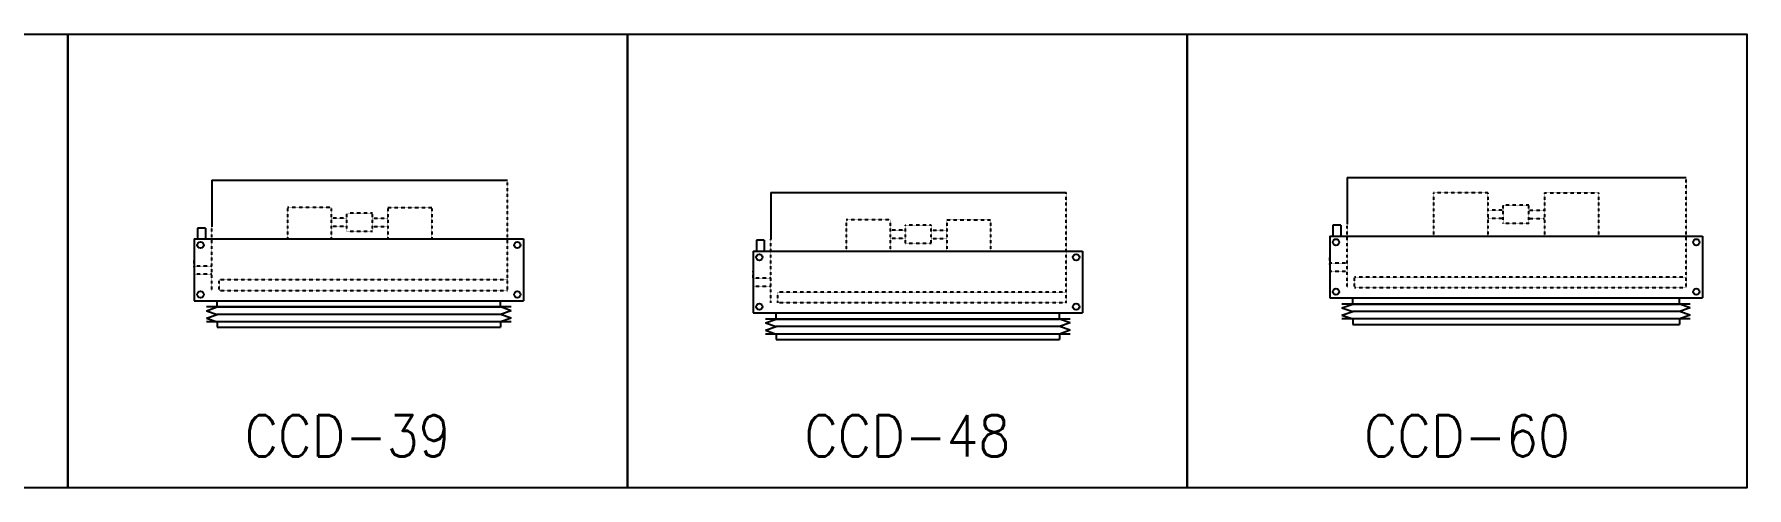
# Model space of a CAD drawing. Header units: millimetres. Extents: x 231894 to 495193, y 184583 to 303652.
# Drawn here: x 469474 to 477744, y 221587 to 223780 of the extents above; entities that cross this region are included whole.
import ezdxf
from ezdxf.enums import TextEntityAlignment as Align

# ---------------------------------------------------------------- set-up
doc = ezdxf.new("R2010")
doc.units = ezdxf.units.MM
doc.linetypes.add('DSH1', pattern=[0.101, 0.067, -0.034])
doc.layers.get('0').update_dxf_attribs({"color": 254})
doc.layers.add('F-TEXT', color=2, linetype='Continuous')
doc.layers.add('MEQUIP', color=2, linetype='Continuous')
doc.styles.add('QC-SEC', font='romans.shx')

# ---------------------------------------------------------------- blocks, each defined once
blk = doc.blocks.new('A$C66BB428B')
at = {"layer": 'MEQUIP', "color": 1}
for p, q in [((-815.4, 710.2), (-815.4, 485.2)), ((-815.4, 710.2), (821.9, 710.2)), ((-900, 427.3), (900, 427.3)), ((-900, 427.3), (-900, 128.2)), ((-884.6, 479.2), (-884.6, 427.3)), ((-846.3, 479.2), (-884.6, 479.2)), ((-846.3, 479.2), (-846.3, 427.3)), ((900, 427.3), (900, 128.2)), ((-900, 128.2), (900, 128.2)), ((-841.1, 79.9), (-788.8, 97.8)), ((841.1, 97.8), (-841.1, 97.8)), ((-788.8, 97.8), (-788.8, 128.2)), ((-788.8, 97.8), (788.8, 97.8)), ((788.8, 97.8), (788.8, 128.2)), ((841.1, 79.9), (788.8, 97.8)), ((-841.1, 79.9), (-788.8, 62.1)), ((-841.1, 44.2), (-788.8, 62.1)), ((-841.1, 44.2), (-788.8, 26.3)), ((841.1, 26.3), (-841.1, 26.3)), ((788.8, 62.1), (-788.8, 62.1)), ((-788.8, 26.3), (-788.8, 0)), ((-788.8, 0), (788.8, 0)), ((841.1, 79.9), (788.8, 62.1)), ((841.1, 44.2), (788.8, 62.1)), ((841.1, 44.2), (788.8, 26.3)), ((788.8, 26.3), (788.8, 0))]:
    blk.add_line(p, q, dxfattribs=at)
at = {"layer": 'MEQUIP', "color": 1, "linetype": 'DSH1'}
for p, q in [((821.9, 176.6), (821.9, 710.2)), ((-136.8, 635.9), (-398.4, 635.9)), ((-398.4, 635.9), (-398.4, 427.3)), ((-136.8, 635.9), (-136.8, 427.3)), ((136.8, 635.9), (398.4, 635.9)), ((136.8, 635.9), (136.8, 427.3)), ((398.4, 635.9), (398.4, 427.3)), ((-61.8, 551.7), (-136.8, 551.7)), ((-61.8, 511.5), (-136.8, 511.5)), ((-61.8, 487.1), (-61.8, 576.1)), ((61.8, 576.1), (-61.8, 576.1)), ((61.8, 487.1), (61.8, 576.1)), ((61.8, 551.7), (136.8, 551.7)), ((61.8, 511.5), (136.8, 511.5)), ((136.8, 527.9), (136.8, 527.9)), ((-815.4, 176.6), (-815.4, 485.2)), ((61.8, 487.1), (-61.8, 487.1)), ((-900, 290.1), (-900, 329.6)), ((-815.4, 296), (-900, 296)), ((-815.4, 256.5), (-900, 256.5)), ((821.9, 229.1), (-780.3, 229.1)), ((-780.3, 176.6), (-780.3, 229.1)), ((821.9, 176.6), (-780.3, 176.6))]:
    blk.add_line(p, q, dxfattribs=at)
at = {"layer": 'MEQUIP', "color": 1}
for centre in [(-870, 397.3), (870, 397.3), (-870, 158.2), (870, 158.2)]:
    blk.add_circle(centre, 15.4, dxfattribs=at)
blk = doc.blocks.new('A$C5D037A5A')
at = {"layer": 'MEQUIP', "color": 1}
for p, q in [((-710.4, 710.2), (-710.4, 485.2)), ((-710.4, 710.2), (716.9, 710.2)), ((-795, 427.3), (795, 427.3)), ((-795, 427.3), (-795, 128.2)), ((-779.6, 479.2), (-779.6, 427.3)), ((-741.3, 479.2), (-779.6, 479.2)), ((-741.3, 479.2), (-741.3, 427.3)), ((795, 427.3), (795, 128.2)), ((-795, 128.2), (795, 128.2)), ((-736.1, 79.9), (-683.8, 97.8)), ((736.1, 97.8), (-736.1, 97.8)), ((-683.8, 97.8), (-683.8, 128.2)), ((-683.8, 97.8), (683.8, 97.8)), ((683.8, 97.8), (683.8, 128.2)), ((736.1, 79.9), (683.8, 97.8)), ((-736.1, 79.9), (-683.8, 62.1)), ((-736.1, 44.2), (-683.8, 62.1)), ((-736.1, 44.2), (-683.8, 26.3)), ((736.1, 26.3), (-736.1, 26.3)), ((683.8, 62.1), (-683.8, 62.1)), ((-683.8, 26.3), (-683.8, 0)), ((-683.8, 0), (683.8, 0)), ((736.1, 79.9), (683.8, 62.1)), ((736.1, 44.2), (683.8, 62.1)), ((736.1, 44.2), (683.8, 26.3)), ((683.8, 26.3), (683.8, 0))]:
    blk.add_line(p, q, dxfattribs=at)
at = {"layer": 'MEQUIP', "color": 1, "linetype": 'DSH1'}
for p, q in [((716.9, 176.6), (716.9, 710.2)), ((-133.6, 578.2), (-345.1, 578.2)), ((-345.1, 578.2), (-345.1, 427.3)), ((-133.6, 578.2), (-133.6, 427.3)), ((-58.6, 527.9), (-133.6, 527.9)), ((-58.6, 463.3), (-58.6, 552.2)), ((65.1, 552.2), (-58.6, 552.2)), ((65.1, 463.3), (65.1, 552.2)), ((65.1, 527.9), (140.1, 527.9)), ((140.1, 578.2), (351.6, 578.2)), ((140.1, 578.2), (140.1, 427.3)), ((351.6, 578.2), (351.6, 427.3)), ((-710.4, 176.6), (-710.4, 485.2)), ((-58.6, 487.6), (-133.6, 487.6)), ((65.1, 463.3), (-58.6, 463.3)), ((65.1, 487.6), (140.1, 487.6)), ((-795, 290.1), (-795, 329.6)), ((-710.4, 296), (-795, 296)), ((-710.4, 256.5), (-795, 256.5)), ((716.9, 229.1), (-675.3, 229.1)), ((-675.3, 176.6), (-675.3, 229.1)), ((716.9, 176.6), (-675.3, 176.6))]:
    blk.add_line(p, q, dxfattribs=at)
at = {"layer": 'MEQUIP', "color": 1}
for centre in [(-765, 397.3), (765, 397.3), (-765, 158.2), (765, 158.2)]:
    blk.add_circle(centre, 15.4, dxfattribs=at)
blk = doc.blocks.new('A$C767D4509')
at = {"layer": 'MEQUIP', "color": 1}
for p, q in [((-710.4, 710.2), (-710.4, 485.2)), ((-710.4, 710.2), (716.9, 710.2)), ((-795, 427.3), (795, 427.3)), ((-795, 427.3), (-795, 128.2)), ((-779.6, 479.2), (-779.6, 427.3)), ((-741.3, 479.2), (-779.6, 479.2)), ((-741.3, 479.2), (-741.3, 427.3)), ((795, 427.3), (795, 128.2)), ((-795, 128.2), (795, 128.2)), ((-736.1, 79.9), (-683.8, 97.8)), ((736.1, 97.8), (-736.1, 97.8)), ((-683.8, 97.8), (-683.8, 128.2)), ((-683.8, 97.8), (683.8, 97.8)), ((683.8, 97.8), (683.8, 128.2)), ((736.1, 79.9), (683.8, 97.8)), ((-736.1, 79.9), (-683.8, 62.1)), ((-736.1, 44.2), (-683.8, 62.1)), ((-736.1, 44.2), (-683.8, 26.3)), ((736.1, 26.3), (-736.1, 26.3)), ((683.8, 62.1), (-683.8, 62.1)), ((-683.8, 26.3), (-683.8, 0)), ((-683.8, 0), (683.8, 0)), ((736.1, 79.9), (683.8, 62.1)), ((736.1, 44.2), (683.8, 62.1)), ((736.1, 44.2), (683.8, 26.3)), ((683.8, 26.3), (683.8, 0))]:
    blk.add_line(p, q, dxfattribs=at)
at = {"layer": 'MEQUIP', "color": 1, "linetype": 'DSH1'}
for p, q in [((716.9, 176.6), (716.9, 710.2)), ((-133.6, 578.2), (-345.1, 578.2)), ((-345.1, 578.2), (-345.1, 427.3)), ((-133.6, 578.2), (-133.6, 427.3)), ((-58.6, 527.9), (-133.6, 527.9)), ((-58.6, 463.3), (-58.6, 552.2)), ((65.1, 552.2), (-58.6, 552.2)), ((65.1, 463.3), (65.1, 552.2)), ((65.1, 527.9), (140.1, 527.9)), ((140.1, 578.2), (351.6, 578.2)), ((140.1, 578.2), (140.1, 427.3)), ((351.6, 578.2), (351.6, 427.3)), ((-710.4, 176.6), (-710.4, 485.2)), ((-58.6, 487.6), (-133.6, 487.6)), ((65.1, 463.3), (-58.6, 463.3)), ((65.1, 487.6), (140.1, 487.6)), ((-795, 290.1), (-795, 329.6)), ((-710.4, 296), (-795, 296)), ((-710.4, 256.5), (-795, 256.5)), ((716.9, 229.1), (-675.3, 229.1)), ((-675.3, 176.6), (-675.3, 229.1)), ((716.9, 176.6), (-675.3, 176.6))]:
    blk.add_line(p, q, dxfattribs=at)
at = {"layer": 'MEQUIP', "color": 1}
for centre in [(-765, 397.3), (765, 397.3), (-765, 158.2), (765, 158.2)]:
    blk.add_circle(centre, 15.4, dxfattribs=at)

msp = doc.modelspace()

# ---------------------------------------------------------------- linework, layer by layer
at = {"color": 4}
for points in [[(466933, 223779.7), (469635.7, 223779.7), (469635.7, 221586.9), (466933, 221586.9)], [(469635.7, 223779.7), (472338.4, 223779.7), (472338.4, 221586.9), (469635.7, 221586.9)], [(472338.4, 223779.7), (475041.1, 223779.7), (475041.1, 221586.9), (472338.4, 221586.9)], [(475041.1, 223779.7), (477743.8, 223779.7), (477743.8, 221586.9), (475041.1, 221586.9)]]:
    msp.add_lwpolyline(points, close=True, dxfattribs=at)

# ---------------------------------------------------------------- block references
at = {"layer": 'MEQUIP', "color": 4}
for name, p in [('A$C5D037A5A', (471041.4, 222363.1)), ('A$C66BB428B', (476630, 222376.8)), ('A$C767D4509', (473740.4, 222304))]:
    msp.add_blockref(name, p, dxfattribs=at)

# ---------------------------------------------------------------- texts
at = {"layer": 'F-TEXT', "style": 'QC-SEC', "width": 0.9}
for s, p in [('CCD-39', (470987, 221838.4)), ('CCD-48', (473689.7, 221838.4)), ('CCD-60', (476392.4, 221838.4))]:
    msp.add_text(s, height=200, dxfattribs=at).set_placement(p, align=Align.MIDDLE_CENTER)

doc.saveas('drawing.dxf')
